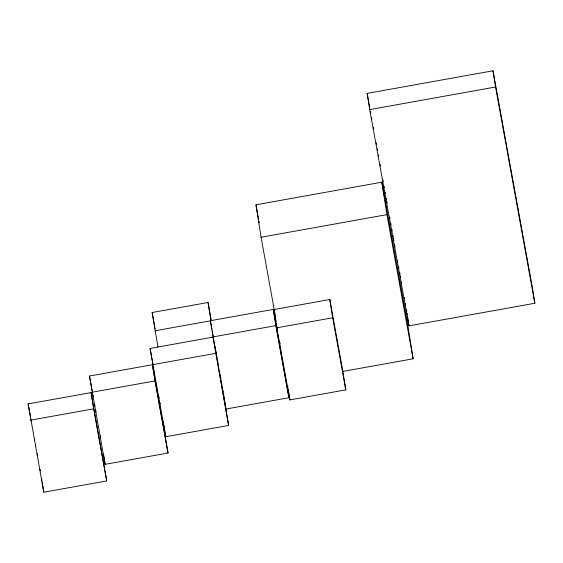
<?xml version="1.0" encoding="UTF-8"?>
<svg xmlns="http://www.w3.org/2000/svg" width="563" height="563" viewBox="0 0 563 563"><rect width="100%" height="100%" fill="white"/><g stroke="black" fill="none" stroke-linecap="round" stroke-linejoin="round"><path stroke-width="0.84" d="M367.16 93.388L493.005 70.783L532.302 287.031L534.85 303.253L409.005 325.857L369.708 109.609L367.16 93.388L368.42 100.313M369.708 109.609L495.553 87.005L493.005 70.783M274.406 310.621L261.077 237.241L255.982 204.798L381.827 182.194L408.027 326.357L413.115 358.8L342.438 371.503M261.077 237.241L386.922 214.637L381.827 182.194M157.971 347.089L152.144 312.521L208.043 302.479L211.315 320.502M228.641 425.445L212.997 337.138L150.075 348.441L165.719 436.747L228.641 425.445L210.358 320.72L273.28 309.418L288.925 397.724L226.002 409.027L223.588 393.657M155.008 330.784L210.907 320.741L208.043 302.479M273.921 309.559L329.819 299.523L342.923 371.601L345.788 389.863L289.889 399.906L276.785 327.821L273.921 309.559L276.102 321.579M212.898 336.941L275.821 325.639L273.28 309.418M276.785 327.821L332.684 317.778L329.819 299.523M89.475 376.028L152.397 364.718L168.041 453.025L105.119 464.327L89.475 376.028L91.502 387.182M152.622 364.662L215.545 353.36M92.022 392.249L154.945 380.94L152.397 364.718M28.15 403.91L91.072 392.608L106.717 480.915L43.794 492.217L28.15 403.91L30.648 417.64M30.698 420.132L93.62 408.829L91.072 392.608M495.553 87.005L534.85 303.253M368.737 102.037L369.68 107.23M370.461 111.551L370.778 113.283M371.566 117.611L371.876 119.342M373.29 127.125L373.607 128.857M376.119 142.692L376.436 144.424M377.224 148.752L377.534 150.483M378.322 154.804L378.639 156.535M380.053 164.319L380.363 166.05M382.882 179.893L383.199 181.617M383.98 185.945L384.297 187.676M385.085 191.997L385.395 193.728M386.183 198.056L386.5 199.788M386.809 201.512L387.126 203.243M389.638 217.086L389.955 218.817M390.743 223.138L391.053 224.869M391.841 229.197L392.158 230.921M392.939 235.25L393.255 236.981M393.572 238.712L393.882 240.436M394.67 244.764L394.987 246.495M397.499 260.331L397.816 262.062M398.604 266.39L398.914 268.122M399.702 272.443L400.019 274.174M400.328 275.905L400.645 277.636M401.433 281.957L401.743 283.689M404.262 297.531L404.572 299.256M405.36 303.584L405.677 305.315M386.922 214.637L413.115 358.8M332.684 317.778L345.788 389.863M255.982 204.798L257.551 213.433M257.868 215.157L258.649 219.479M258.966 221.203L259.276 222.927M274.723 312.345L275.04 314.077M275.349 315.801L275.666 317.525M276.419 323.289L276.729 325.006M277.038 326.723L277.355 328.44M279.846 342.17L280.163 343.887M275.821 325.639L288.925 397.724M210.358 320.72L211.913 329.306M212.23 331.023L212.54 332.74M212.849 334.45L213.166 336.167M215.031 346.47L215.347 348.18M215.657 349.897L216.438 354.19M216.748 355.907L217.065 357.625M217.839 361.91L218.155 363.628M218.465 365.345L218.775 367.062M219.556 371.355L219.866 373.072M220.182 374.782L220.963 379.075M221.273 380.792L222.054 385.085M222.364 386.802L222.674 388.512M222.99 390.229L223.3 391.947M152.144 312.521L154.48 325.393M154.79 327.11L155.107 328.827M150.075 348.441L152.256 360.461M152.573 362.171L152.883 363.888M154.283 371.615L154.6 373.332M158.808 396.5L159.118 398.217M159.899 402.503L160.216 404.22M154.945 380.94L168.041 453.025M91.818 388.899L92.128 390.616M92.909 394.902L93.219 396.619M94.619 404.347L94.936 406.057M95.717 410.35L96.027 412.067M100.235 435.234L100.552 436.951M93.62 408.829L106.717 480.915M30.958 419.358L31.268 421.075M34.385 438.239L34.702 439.956M35.483 444.242L35.793 445.959M37.193 453.687L37.51 455.404M40.001 469.134L40.311 470.844M406.458 309.636L406.725 311.346M407 313.056L407.267 314.759M407.535 316.469L409.005 325.857M287.672 385.796L287.932 387.457M288.193 389.117L289.889 399.906M163.312 421.377L163.58 423.087M163.847 424.798L165.719 436.747M103.515 454.088L105.119 464.327M41.655 478.557L41.922 480.267M42.19 481.97L42.457 483.68M42.725 485.39L43.794 492.217"/></g></svg>
